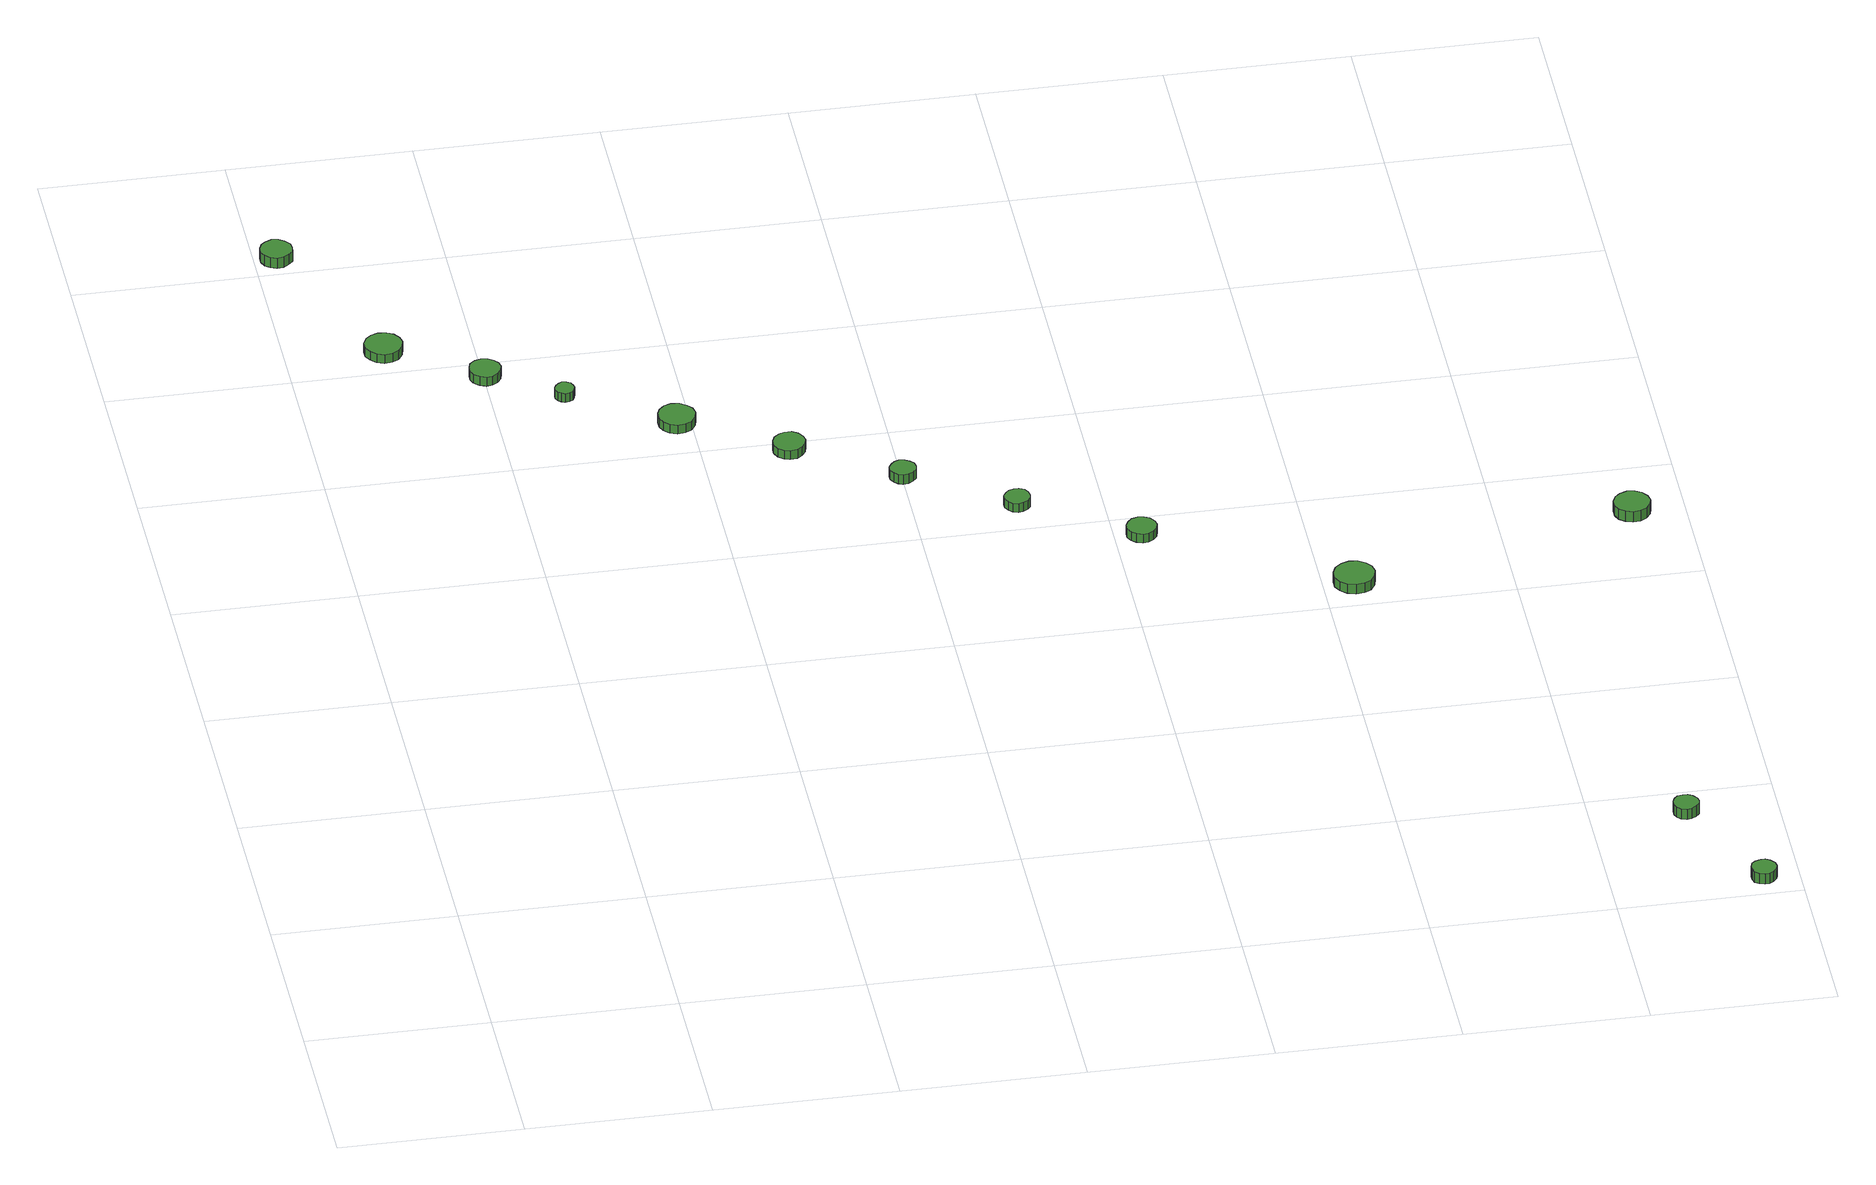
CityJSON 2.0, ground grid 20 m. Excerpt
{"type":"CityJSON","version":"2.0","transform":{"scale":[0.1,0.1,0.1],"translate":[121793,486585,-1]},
"CityObjects":{
"tree1":{"type":"SolitaryVegetationObject","attributes":{"function":"something"},"geometry":[{"type":"MultiSurface","lod":"1","boundaries":[[[0,1,2,3,4,5,6,7,8,9,10,11,12,13,14]],[[15,16,17,18,19,20,21,22,23,24,25,26,27,28,29]],[[0,29,28,1]],[[1,28,27,2]],[[2,27,26,3]],[[3,26,25,4]],[[4,25,24,5]],[[5,24,23,6]],[[6,23,22,7]],[[7,22,21,8]],[[8,21,20,9]],[[9,20,19,10]],[[10,19,18,11]],[[11,18,17,12]],[[12,17,16,13]],[[13,16,15,14]],[[14,15,29,0]]]}]},
"tree2":{"type":"SolitaryVegetationObject","attributes":{"function":"something"},"geometry":[{"type":"MultiSurface","lod":"1","boundaries":[[[30,31,32,33,34,35,36,37,38,39,40,41,42,43,44]],[[45,46,47,48,49,50,51,52,53,54,55,56,57,58,59]],[[30,59,58,31]],[[31,58,57,32]],[[32,57,56,33]],[[33,56,55,34]],[[34,55,54,35]],[[35,54,53,36]],[[36,53,52,37]],[[37,52,51,38]],[[38,51,50,39]],[[39,50,49,40]],[[40,49,48,41]],[[41,48,47,42]],[[42,47,46,43]],[[43,46,45,44]],[[44,45,59,30]]]}]},
"tree3":{"type":"SolitaryVegetationObject","attributes":{"function":"something"},"geometry":[{"type":"MultiSurface","lod":"1","boundaries":[[[60,61,62,63,64,65,66,67,68,69,70,71,72,73,74]],[[75,76,77,78,79,80,81,82,83,84,85,86,87,88,89]],[[60,89,88,61]],[[61,88,87,62]],[[62,87,86,63]],[[63,86,85,64]],[[64,85,84,65]],[[65,84,83,66]],[[66,83,82,67]],[[67,82,81,68]],[[68,81,80,69]],[[69,80,79,70]],[[70,79,78,71]],[[71,78,77,72]],[[72,77,76,73]],[[73,76,75,74]],[[74,75,89,60]]]}]},
"tree4":{"type":"SolitaryVegetationObject","attributes":{"function":"something"},"geometry":[{"type":"MultiSurface","lod":"1","boundaries":[[[90,91,92,93,94,95,96,97,98,99,100,101,102,103,104]],[[105,106,107,108,109,110,111,112,113,114,115,116,117,118,119]],[[90,119,118,91]],[[91,118,117,92]],[[92,117,116,93]],[[93,116,115,94]],[[94,115,114,95]],[[95,114,113,96]],[[96,113,112,97]],[[97,112,111,98]],[[98,111,110,99]],[[99,110,109,100]],[[100,109,108,101]],[[101,108,107,102]],[[102,107,106,103]],[[103,106,105,104]],[[104,105,119,90]]]}]},
"tree5":{"type":"SolitaryVegetationObject","attributes":{"function":"something"},"geometry":[{"type":"MultiSurface","lod":"1","boundaries":[[[120,121,122,123,124,125,126,127,128,129,130,131,132,133,134]],[[135,136,137,138,139,140,141,142,143,144,145,146,147,148,149]],[[120,149,148,121]],[[121,148,147,122]],[[122,147,146,123]],[[123,146,145,124]],[[124,145,144,125]],[[125,144,143,126]],[[126,143,142,127]],[[127,142,141,128]],[[128,141,140,129]],[[129,140,139,130]],[[130,139,138,131]],[[131,138,137,132]],[[132,137,136,133]],[[133,136,135,134]],[[134,135,149,120]]]}]},
"tree6":{"type":"SolitaryVegetationObject","attributes":{"function":"something"},"geometry":[{"type":"MultiSurface","lod":"1","boundaries":[[[150,151,152,153,154,155,156,157,158,159,160,161,162,163,164]],[[165,166,167,168,169,170,171,172,173,174,175,176,177,178,179]],[[150,179,178,151]],[[151,178,177,152]],[[152,177,176,153]],[[153,176,175,154]],[[154,175,174,155]],[[155,174,173,156]],[[156,173,172,157]],[[157,172,171,158]],[[158,171,170,159]],[[159,170,169,160]],[[160,169,168,161]],[[161,168,167,162]],[[162,167,166,163]],[[163,166,165,164]],[[164,165,179,150]]]}]},
"tree7":{"type":"SolitaryVegetationObject","attributes":{"function":"something"},"geometry":[{"type":"MultiSurface","lod":"1","boundaries":[[[180,181,182,183,184,185,186,187,188,189,190,191,192,193,194]],[[195,196,197,198,199,200,201,202,203,204,205,206,207,208,209]],[[180,209,208,181]],[[181,208,207,182]],[[182,207,206,183]],[[183,206,205,184]],[[184,205,204,185]],[[185,204,203,186]],[[186,203,202,187]],[[187,202,201,188]],[[188,201,200,189]],[[189,200,199,190]],[[190,199,198,191]],[[191,198,197,192]],[[192,197,196,193]],[[193,196,195,194]],[[194,195,209,180]]]}]},
"tree8":{"type":"SolitaryVegetationObject","attributes":{"function":"something"},"geometry":[{"type":"MultiSurface","lod":"1","boundaries":[[[210,211,212,213,214,215,216,217,218,219,220,221,222,223,224]],[[225,226,227,228,229,230,231,232,233,234,235,236,237,238,239]],[[210,239,238,211]],[[211,238,237,212]],[[212,237,236,213]],[[213,236,235,214]],[[214,235,234,215]],[[215,234,233,216]],[[216,233,232,217]],[[217,232,231,218]],[[218,231,230,219]],[[219,230,229,220]],[[220,229,228,221]],[[221,228,227,222]],[[222,227,226,223]],[[223,226,225,224]],[[224,225,239,210]]]}]},
"tree9":{"type":"SolitaryVegetationObject","attributes":{"function":"something"},"geometry":[{"type":"MultiSurface","lod":"1","boundaries":[[[240,241,242,243,244,245,246,247,248,249,250,251,252,253,254]],[[255,256,257,258,259,260,261,262,263,264,265,266,267,268,269]],[[240,269,268,241]],[[241,268,267,242]],[[242,267,266,243]],[[243,266,265,244]],[[244,265,264,245]],[[245,264,263,246]],[[246,263,262,247]],[[247,262,261,248]],[[248,261,260,249]],[[249,260,259,250]],[[250,259,258,251]],[[251,258,257,252]],[[252,257,256,253]],[[253,256,255,254]],[[254,255,269,240]]]}]},
"tree10":{"type":"SolitaryVegetationObject","attributes":{"function":"something"},"geometry":[{"type":"MultiSurface","lod":"1","boundaries":[[[270,271,272,273,274,275,276,277,278,279,280,281,282,283,284]],[[285,286,287,288,289,290,291,292,293,294,295,296,297,298,299]],[[270,299,298,271]],[[271,298,297,272]],[[272,297,296,273]],[[273,296,295,274]],[[274,295,294,275]],[[275,294,293,276]],[[276,293,292,277]],[[277,292,291,278]],[[278,291,290,279]],[[279,290,289,280]],[[280,289,288,281]],[[281,288,287,282]],[[282,287,286,283]],[[283,286,285,284]],[[284,285,299,270]]]}]},
"tree11":{"type":"SolitaryVegetationObject","attributes":{"function":"something"},"geometry":[{"type":"MultiSurface","lod":"1","boundaries":[[[300,301,302,303,304,305,306,307,308,309,310,311,312,313,314]],[[315,316,317,318,319,320,321,322,323,324,325,326,327,328,329]],[[300,329,328,301]],[[301,328,327,302]],[[302,327,326,303]],[[303,326,325,304]],[[304,325,324,305]],[[305,324,323,306]],[[306,323,322,307]],[[307,322,321,308]],[[308,321,320,309]],[[309,320,319,310]],[[310,319,318,311]],[[311,318,317,312]],[[312,317,316,313]],[[313,316,315,314]],[[314,315,329,300]]]}]},
"tree12":{"type":"SolitaryVegetationObject","attributes":{"function":"something"},"geometry":[{"type":"MultiSurface","lod":"1","boundaries":[[[330,331,332,333,334,335,336,337,338,339,340,341,342,343,344]],[[345,346,347,348,349,350,351,352,353,354,355,356,357,358,359]],[[330,359,358,331]],[[331,358,357,332]],[[332,357,356,333]],[[333,356,355,334]],[[334,355,354,335]],[[335,354,353,336]],[[336,353,352,337]],[[337,352,351,338]],[[338,351,350,339]],[[339,350,349,340]],[[340,349,348,341]],[[341,348,347,342]],[[342,347,346,343]],[[343,346,345,344]],[[344,345,359,330]]]}]},
"tree13":{"type":"SolitaryVegetationObject","attributes":{"function":"something"},"geometry":[{"type":"MultiSurface","lod":"1","boundaries":[[[360,361,362,363,364,365,366,367,368,369,370,371,372,373,374]],[[375,376,377,378,379,380,381,382,383,384,385,386,387,388,389]],[[360,389,388,361]],[[361,388,387,362]],[[362,387,386,363]],[[363,386,385,364]],[[364,385,384,365]],[[365,384,383,366]],[[366,383,382,367]],[[367,382,381,368]],[[368,381,380,369]],[[369,380,379,370]],[[370,379,378,371]],[[371,378,377,372]],[[372,377,376,373]],[[373,376,375,374]],[[374,375,389,360]]]}]}
},
"vertices":[
[41,1428,20],[40,1435,20],[35,1441,20],[29,1445,20],[22,1446,20],[15,1443,20],[10,1439,20],[7,1432,20],[7,1425,20],[10,1418,20],[15,1414,20],[22,1411,20],[29,1412,20],[35,1416,20],[40,1421,20],[40,1421,7],[35,1416,7],[29,1412,7],[22,1411,7],[15,1414,7],[10,1418,7],[7,1425,7],[7,1432,7],[10,1439,7],[15,1443,7],[22,1446,7],[29,1445,7],[35,1441,7],[40,1435,7],[41,1428,7],
[125,1238,19],[123,1246,19],[118,1253,19],[111,1257,19],[102,1258,19],[94,1255,19],[88,1250,19],[84,1242,19],[84,1233,19],[88,1226,19],[94,1220,19],[102,1217,19],[111,1218,19],[118,1222,19],[123,1229,19],[123,1229,8],[118,1222,8],[111,1218,8],[102,1217,8],[94,1220,8],[88,1226,8],[84,1233,8],[84,1242,8],[88,1250,8],[94,1255,8],[102,1258,8],[111,1257,8],[118,1253,8],[123,1246,8],[125,1238,8],
[219,1175,19],[217,1182,19],[213,1187,19],[207,1191,19],[200,1192,19],[193,1190,19],[187,1185,19],[185,1178,19],[185,1171,19],[187,1165,19],[193,1160,19],[200,1157,19],[207,1158,19],[213,1162,19],[217,1168,19],[217,1168,8],[213,1162,8],[207,1158,8],[200,1157,8],[193,1160,8],[187,1165,8],[185,1171,8],[185,1178,8],[187,1185,8],[193,1190,8],[200,1192,8],[207,1191,8],[213,1187,8],[217,1182,8],[219,1175,8],
[288,1124,19],[287,1128,19],[285,1132,19],[281,1134,19],[276,1135,19],[272,1133,19],[269,1130,19],[267,1126,19],[267,1122,19],[269,1118,19],[272,1115,19],[276,1113,19],[281,1114,19],[285,1116,19],[287,1120,19],[287,1120,8],[285,1116,8],[281,1114,8],[276,1113,8],[272,1115,8],[269,1118,8],[267,1122,8],[267,1126,8],[269,1130,8],[272,1133,8],[276,1135,8],[281,1134,8],[285,1132,8],[287,1128,8],[288,1124,8],
[405,1055,19],[403,1064,19],[398,1070,19],[391,1075,19],[382,1076,19],[374,1073,19],[368,1067,19],[365,1060,19],[365,1051,19],[368,1044,19],[374,1038,19],[382,1035,19],[391,1036,19],[398,1040,19],[403,1047,19],[403,1047,8],[398,1040,8],[391,1036,8],[382,1035,8],[374,1038,8],[368,1044,8],[365,1051,8],[365,1060,8],[368,1067,8],[374,1073,8],[382,1076,8],[391,1075,8],[398,1070,8],[403,1064,8],[405,1055,8],
[510,986,19],[508,993,19],[504,999,19],[498,1003,19],[490,1003,19],[484,1001,19],[478,996,19],[475,989,19],[475,982,19],[478,975,19],[484,970,19],[490,968,19],[498,969,19],[504,973,19],[508,979,19],[508,979,8],[504,973,8],[498,969,8],[490,968,8],[484,970,8],[478,975,8],[475,982,8],[475,989,8],[478,996,8],[484,1001,8],[490,1003,8],[498,1003,8],[504,999,8],[508,993,8],[510,986,8],
[615,916,20],[614,922,20],[610,926,20],[605,929,20],[599,930,20],[594,928,20],[590,924,20],[587,919,20],[587,913,20],[590,908,20],[594,904,20],[599,902,20],[605,903,20],[610,906,20],[614,910,20],[614,910,8],[610,906,8],[605,903,8],[599,902,8],[594,904,8],[590,908,8],[587,913,8],[587,919,8],[590,924,8],[594,928,8],[599,930,8],[605,929,8],[610,926,8],[614,922,8],[615,916,8],
[724,844,19],[723,850,19],[720,855,19],[714,858,19],[709,858,19],[703,856,19],[699,852,19],[696,847,19],[696,841,19],[699,836,19],[703,832,19],[709,830,19],[714,831,19],[720,834,19],[723,838,19],[723,838,8],[720,834,8],[714,831,8],[709,830,8],[703,832,8],[699,836,8],[696,841,8],[696,847,8],[699,852,8],[703,856,8],[709,858,8],[714,858,8],[720,855,8],[723,850,8],[724,844,8],
[846,768,19],[844,774,19],[840,780,19],[834,783,19],[828,784,19],[821,782,19],[816,777,19],[813,771,19],[813,764,19],[816,758,19],[821,754,19],[828,751,19],[834,752,19],[840,756,19],[844,761,19],[844,761,8],[840,756,8],[834,752,8],[828,751,8],[821,754,8],[816,758,8],[813,764,8],[813,771,8],[816,777,8],[821,782,8],[828,784,8],[834,783,8],[840,780,8],[844,774,8],[846,768,8],
[1054,633,26],[1052,642,26],[1047,649,26],[1039,654,26],[1030,655,26],[1021,652,26],[1014,646,26],[1010,637,26],[1010,628,26],[1014,620,26],[1021,614,26],[1030,611,26],[1039,612,26],[1047,616,26],[1052,624,26],[1052,624,14],[1047,616,14],[1039,612,14],[1030,611,14],[1021,614,14],[1014,620,14],[1010,628,14],[1010,637,14],[1014,646,14],[1021,652,14],[1030,655,14],[1039,654,14],[1047,649,14],[1052,642,14],[1054,633,14],
[1313,147,32],[1312,152,32],[1308,157,32],[1303,160,32],[1298,160,32],[1292,159,32],[1288,155,32],[1286,150,32],[1286,144,32],[1288,139,32],[1292,135,32],[1298,133,32],[1303,134,32],[1308,137,32],[1312,141,32],[1312,141,19],[1308,137,19],[1303,134,19],[1298,133,19],[1292,135,19],[1288,139,19],[1286,144,19],[1286,150,19],[1288,155,19],[1292,159,19],[1298,160,19],[1303,160,19],[1308,157,19],[1312,152,19],[1313,147,19],
[1373,17,30],[1372,23,30],[1368,28,30],[1363,31,30],[1358,31,30],[1352,29,30],[1348,26,30],[1346,20,30],[1346,15,30],[1348,9,30],[1352,6,30],[1358,4,30],[1363,4,30],[1368,7,30],[1372,12,30],[1372,12,17],[1368,7,17],[1363,4,17],[1358,4,17],[1352,6,17],[1348,9,17],[1346,15,17],[1346,20,17],[1348,26,17],[1352,29,17],[1358,31,17],[1363,31,17],[1368,28,17],[1372,23,17],[1373,17,17],
[1361,707,29],[1359,715,29],[1354,722,29],[1347,726,29],[1339,727,29],[1331,724,29],[1325,719,29],[1322,712,29],[1322,703,29],[1325,696,29],[1331,691,29],[1339,688,29],[1347,689,29],[1354,693,29],[1359,700,29],[1359,700,16],[1354,693,16],[1347,689,16],[1339,688,16],[1331,691,16],[1325,696,16],[1322,703,16],[1322,712,16],[1325,719,16],[1331,724,16],[1339,727,16],[1347,726,16],[1354,722,16],[1359,715,16],[1361,707,16]
]}
